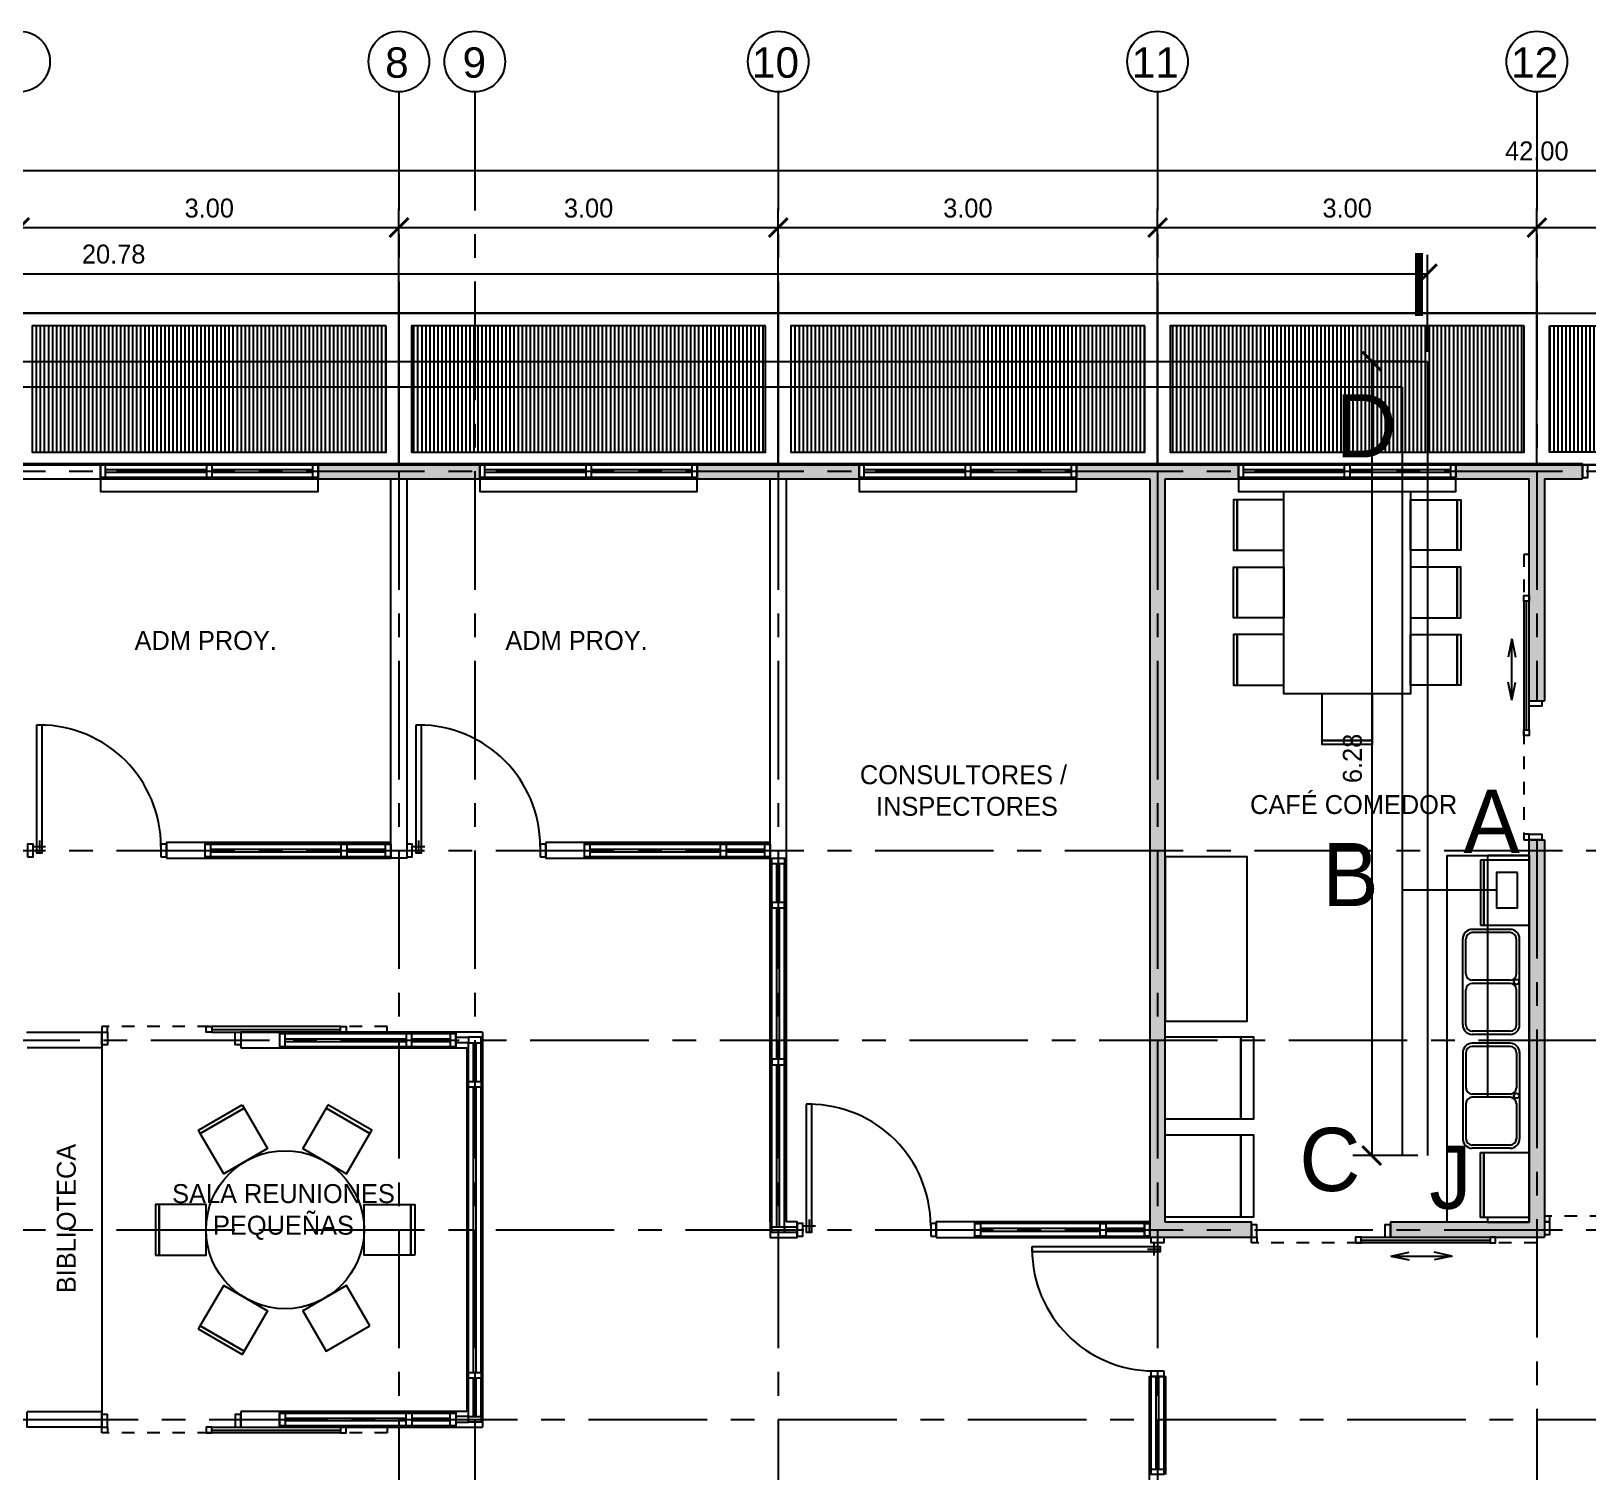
# Model space of a CAD drawing. Header units: millimetres. Extents: x 1.9 to 53.6, y -0.4 to 20.7.
# Drawn here: x 15.24 to 27.55, y 9.29 to 20.69 of the extents above; entities that cross this region are included whole.
import ezdxf

# ---------------------------------------------------------------- set-up
doc = ezdxf.new("R2010")
doc.units = ezdxf.units.MM
doc.header["$MEASUREMENT"] = 0
doc.header["$PDMODE"] = 3
for name, pattern in [('CENTER', [2, 1.25, -0.25, 0.25, -0.25]), ('DASHED2', [0.375, 0.25, -0.125]), ('HIDDEN', [9.525, 6.35, -3.175])]:
    doc.linetypes.add(name, pattern=pattern)
for name, color, linetype in [('A-COTAS', 252, 'Continuous'), ('A-EJES', 252, 'CENTER'), ('A-PLANTAS', 252, 'Continuous'), ('A-TEXTO', 252, 'Continuous')]:
    doc.layers.add(name, color=color, linetype=linetype)
doc.styles.add('EJES-ARQ$0$PL-EJES$0$R2', font='arial.ttf', dxfattribs={"height": 0.3})
doc.styles.add('T2-E75', font='GOTHIC.TTF', dxfattribs={"height": 0.15})
doc.styles.add('T8-E500', font='GOTHIC.TTF', dxfattribs={"height": 4})
doc.dimstyles.new('E75', dxfattribs={"dimtxt": 0.15, "dimasz": 0.15, "dimexe": 0.15, "dimexo": 0.075, "dimgap": 0.075, "dimtad": 1, "dimzin": 0, "dimdsep": 46, "dimtxsty": 'T2-E75', "dimblk": 'ARCHTICK', "dimcen": 0.15, "dimclrd": 252, "dimclre": 252, "dimclrt": 252, "dimadec": 0, "dimazin": 0, "dimtfac": 1, "dimtofl": 0, "dimtmove": 1, "dimatfit": 3, "dimfxl": 1, "dimtolj": 1, "dimtzin": 0, "dimarcsym": 0})
pattern_1 = [(90, (-3979.054977, -1923.915953), (-0.03175, 0), [])]

# ---------------------------------------------------------------- blocks, each defined once
blk = doc.blocks.new('_ArchTick')
at = {"color": 0, "linetype": 'ByBlock', "const_width": 0.15}
blk.add_lwpolyline([(-0.5, -0.5), (0.5, 0.5)], dxfattribs=at)
blk = doc.blocks.new('*D13')
at = {"layer": 'A-COTAS', "color": 252, "lineweight": -2, "transparency": 16777216}
for p, q in [((15.151, 17.331), (15.151, 19.283)), ((18.151, 17.331), (18.151, 19.283)), ((15.151, 19.133), (18.151, 19.133))]:
    blk.add_line(p, q, dxfattribs=at)
at = {"layer": 'Defpoints', "color": 0, "transparency": 16777216}
for p in [(18.151, 19.133), (15.151, 17.256), (18.151, 17.256)]:
    blk.add_point(p, dxfattribs=at)
at = {"layer": 'A-COTAS', "color": 252, "lineweight": -2, "transparency": 16777216, "xscale": 0.15, "yscale": 0.15, "zscale": 0.15, "rotation": 180}
blk.add_blockref('_ArchTick', (15.151, 19.133), dxfattribs=at)
at = {"layer": 'A-COTAS', "color": 252, "lineweight": -2, "transparency": 16777216, "xscale": 0.15, "yscale": 0.15, "zscale": 0.15}
blk.add_blockref('_ArchTick', (18.151, 19.133), dxfattribs=at)
at = {"layer": 'A-COTAS', "color": 252, "transparency": 16777216, "insert": (16.651, 19.286), "char_height": 0.15, "attachment_point": 5, "style": 'T2-E75'}
blk.add_mtext('\\A1;3.00', dxfattribs=at)
blk = doc.blocks.new('*D16')
at = {"layer": 'A-COTAS', "color": 252, "lineweight": -2, "transparency": 16777216}
for p, q in [((18.151, 17.331), (18.151, 19.283)), ((21.151, 17.331), (21.151, 19.283)), ((18.151, 19.133), (21.151, 19.133))]:
    blk.add_line(p, q, dxfattribs=at)
at = {"layer": 'Defpoints', "color": 0, "transparency": 16777216}
for p in [(21.151, 19.133), (18.151, 17.256), (21.151, 17.256)]:
    blk.add_point(p, dxfattribs=at)
at = {"layer": 'A-COTAS', "color": 252, "lineweight": -2, "transparency": 16777216, "xscale": 0.15, "yscale": 0.15, "zscale": 0.15, "rotation": 180}
blk.add_blockref('_ArchTick', (18.151, 19.133), dxfattribs=at)
at = {"layer": 'A-COTAS', "color": 252, "lineweight": -2, "transparency": 16777216, "xscale": 0.15, "yscale": 0.15, "zscale": 0.15}
blk.add_blockref('_ArchTick', (21.151, 19.133), dxfattribs=at)
at = {"layer": 'A-COTAS', "color": 252, "transparency": 16777216, "insert": (19.651, 19.286), "char_height": 0.15, "attachment_point": 5, "style": 'T2-E75'}
blk.add_mtext('\\A1;3.00', dxfattribs=at)
blk = doc.blocks.new('*D18')
at = {"layer": 'A-COTAS', "color": 252, "lineweight": -2, "transparency": 16777216}
for p, q in [((27.151, 17.331), (27.151, 19.283)), ((30.151, 17.331), (30.151, 19.283)), ((27.151, 19.133), (30.151, 19.133))]:
    blk.add_line(p, q, dxfattribs=at)
at = {"layer": 'Defpoints', "color": 0, "transparency": 16777216}
for p in [(30.151, 19.133), (27.151, 17.256), (30.151, 17.256)]:
    blk.add_point(p, dxfattribs=at)
at = {"layer": 'A-COTAS', "color": 252, "lineweight": -2, "transparency": 16777216, "xscale": 0.15, "yscale": 0.15, "zscale": 0.15, "rotation": 180}
blk.add_blockref('_ArchTick', (27.151, 19.133), dxfattribs=at)
at = {"layer": 'A-COTAS', "color": 252, "lineweight": -2, "transparency": 16777216, "xscale": 0.15, "yscale": 0.15, "zscale": 0.15}
blk.add_blockref('_ArchTick', (30.151, 19.133), dxfattribs=at)
at = {"layer": 'A-COTAS', "color": 252, "transparency": 16777216, "insert": (28.651, 19.286), "char_height": 0.15, "attachment_point": 5, "style": 'T2-E75'}
blk.add_mtext('\\A1;3.00', dxfattribs=at)
blk = doc.blocks.new('*D20')
at = {"layer": 'A-COTAS', "color": 252, "lineweight": -2, "transparency": 16777216}
for p, q in [((21.151, 17.331), (21.151, 19.283)), ((24.151, 17.331), (24.151, 19.283)), ((21.151, 19.133), (24.151, 19.133))]:
    blk.add_line(p, q, dxfattribs=at)
at = {"layer": 'Defpoints', "color": 0, "transparency": 16777216}
for p in [(24.151, 19.133), (21.151, 17.256), (24.151, 17.256)]:
    blk.add_point(p, dxfattribs=at)
at = {"layer": 'A-COTAS', "color": 252, "lineweight": -2, "transparency": 16777216, "xscale": 0.15, "yscale": 0.15, "zscale": 0.15, "rotation": 180}
blk.add_blockref('_ArchTick', (21.151, 19.133), dxfattribs=at)
at = {"layer": 'A-COTAS', "color": 252, "lineweight": -2, "transparency": 16777216, "xscale": 0.15, "yscale": 0.15, "zscale": 0.15}
blk.add_blockref('_ArchTick', (24.151, 19.133), dxfattribs=at)
at = {"layer": 'A-COTAS', "color": 252, "transparency": 16777216, "insert": (22.651, 19.286), "char_height": 0.15, "attachment_point": 5, "style": 'T2-E75'}
blk.add_mtext('\\A1;3.00', dxfattribs=at)
blk = doc.blocks.new('*D33')
at = {"layer": 'A-COTAS', "color": 252, "lineweight": -2, "transparency": 16777216}
for p, q in [((24.151, 17.331), (24.151, 19.283)), ((27.151, 17.331), (27.151, 19.283)), ((24.151, 19.133), (27.151, 19.133))]:
    blk.add_line(p, q, dxfattribs=at)
at = {"layer": 'Defpoints', "color": 0, "transparency": 16777216}
for p in [(27.151, 19.133), (24.151, 17.256), (27.151, 17.256)]:
    blk.add_point(p, dxfattribs=at)
at = {"layer": 'A-COTAS', "color": 252, "lineweight": -2, "transparency": 16777216, "xscale": 0.15, "yscale": 0.15, "zscale": 0.15, "rotation": 180}
blk.add_blockref('_ArchTick', (24.151, 19.133), dxfattribs=at)
at = {"layer": 'A-COTAS', "color": 252, "lineweight": -2, "transparency": 16777216, "xscale": 0.15, "yscale": 0.15, "zscale": 0.15}
blk.add_blockref('_ArchTick', (27.151, 19.133), dxfattribs=at)
at = {"layer": 'A-COTAS', "color": 252, "transparency": 16777216, "insert": (25.651, 19.286), "char_height": 0.15, "attachment_point": 5, "style": 'T2-E75'}
blk.add_mtext('\\A1;3.00', dxfattribs=at)
blk = doc.blocks.new('*D36')
at = {"layer": 'A-COTAS', "color": 252, "lineweight": -2, "transparency": 16777216}
for p, q in [((6.151, 19.358), (6.151, 19.734)), ((48.151, 19.358), (48.151, 19.734)), ((6.151, 19.584), (48.151, 19.584))]:
    blk.add_line(p, q, dxfattribs=at)
at = {"layer": 'Defpoints', "color": 0, "transparency": 16777216}
for p in [(48.151, 19.584), (6.151, 19.283), (48.151, 19.283)]:
    blk.add_point(p, dxfattribs=at)
at = {"layer": 'A-COTAS', "color": 252, "lineweight": -2, "transparency": 16777216, "xscale": 0.15, "yscale": 0.15, "zscale": 0.15, "rotation": 180}
blk.add_blockref('_ArchTick', (6.151, 19.584), dxfattribs=at)
at = {"layer": 'A-COTAS', "color": 252, "lineweight": -2, "transparency": 16777216, "xscale": 0.15, "yscale": 0.15, "zscale": 0.15}
blk.add_blockref('_ArchTick', (48.151, 19.584), dxfattribs=at)
at = {"layer": 'A-COTAS', "color": 252, "transparency": 16777216, "insert": (27.151, 19.738), "char_height": 0.15, "attachment_point": 5, "style": 'T2-E75'}
blk.add_mtext('\\A1;42.00', dxfattribs=at)
blk = doc.blocks.new('A$C12CA0C20')
at = {"layer": 'A-PLANTAS'}
h = blk.add_hatch(dxfattribs=at)
h.set_pattern_fill('ANSI31', color=256, scale=0.01, angle=45)
h.set_pattern_definition(pattern_1)
h.paths.add_polyline_path([(22.15, 14.4), (22.15, 13.4), (19.35, 13.4), (19.35, 14.4)])
h.paths.add_polyline_path([(19.15, 14.4), (19.15, 13.4), (16.35, 13.4), (16.35, 14.4)])
h.paths.add_polyline_path([(16.15, 14.4), (16.15, 13.4), (13.35, 13.4), (13.35, 14.4)])
h.paths.add_polyline_path([(10.35, 13.4), (10.35, 14.4), (13.15, 14.4), (13.15, 13.4)])
h.paths.add_polyline_path([(7.35, 13.4), (7.35, 14.4), (10.15, 14.4), (10.15, 13.4)])
h.paths.add_polyline_path([(4.35, 13.4), (4.35, 14.4), (7.15, 14.4), (7.15, 13.4)])
h.paths.add_polyline_path([(1.3, 13.4), (1.3, 14.4), (4.15, 14.4), (4.15, 13.4)])
h.paths.add_polyline_path([(0.1, 14.4), (1.1, 14.4), (1.1, 13.4)])
h = blk.add_hatch(dxfattribs=at)
h.set_pattern_fill('ANSI31', color=256, scale=0.01, angle=45)
h.set_pattern_definition(pattern_1)
h.paths.add_polyline_path([(22.35, 14.4), (22.35, 13.4), (25.15, 13.4), (25.15, 14.4)])
h.paths.add_polyline_path([(25.35, 14.4), (25.35, 13.4), (28.15, 13.4), (28.15, 14.4)])
h.paths.add_polyline_path([(28.35, 14.4), (28.35, 13.4), (31.15, 13.4), (31.15, 14.4)])
h.paths.add_polyline_path([(34.15, 13.4), (34.15, 14.4), (31.35, 14.4), (31.35, 13.4)])
h.paths.add_polyline_path([(37.15, 13.4), (37.15, 14.4), (34.35, 14.4), (34.35, 13.4)])
h.paths.add_polyline_path([(40.15, 13.4), (40.15, 14.4), (37.35, 14.4), (37.35, 13.4)])
h.paths.add_polyline_path([(43.2, 13.4), (43.2, 14.4), (40.35, 14.4), (40.35, 13.4)])
h.paths.add_polyline_path([(44.4, 14.4), (43.4, 14.4), (43.4, 13.4)])
blk.add_lwpolyline([(0, 0), (0, 14.5), (44.5, 14.5), (44.5, 0), (0, 0)], dxfattribs=at)
for points in [[(13.25, 14.5), (10.25, 14.5), (10.25, 13.3), (13.25, 13.3)], [(16.25, 14.5), (13.25, 14.5), (13.25, 13.3), (16.25, 13.3)], [(19.25, 14.5), (16.25, 14.5), (16.25, 13.3), (19.25, 13.3)], [(22.25, 14.5), (19.25, 14.5), (19.25, 13.3), (22.25, 13.3)], [(22.25, 14.5), (25.25, 14.5), (25.25, 13.3), (22.25, 13.3)], [(13.15, 14.4), (10.35, 14.4), (10.35, 13.4), (13.15, 13.4)], [(16.15, 14.4), (13.35, 14.4), (13.35, 13.4), (16.15, 13.4)], [(19.15, 14.4), (16.35, 14.4), (16.35, 13.4), (19.15, 13.4)], [(22.15, 14.4), (19.35, 14.4), (19.35, 13.4), (22.15, 13.4)], [(22.35, 14.4), (25.15, 14.4), (25.15, 13.4), (22.35, 13.4)], [(1.2, 1.2), (1.2, 13.3), (43.3, 13.3), (43.3, 1.2)]]:
    blk.add_lwpolyline(points, close=True, dxfattribs=at)
blk = doc.blocks.new('A$C25FA49E9')
at = {"layer": 'A-PLANTAS'}
for p, q in [((2.27, 0), (0.59, 0)), ((2.27, 0.1), (0.63, 0.1))]:
    blk.add_line(p, q, dxfattribs=at)
for points in [[(0.63, 0.1), (0.59, 0.1), (0.59, 0), (0.63, 0), (0.63, 0.1)], [(1.425, 0.06), (0.63, 0.06)], [(1.425, 0.04), (0.63, 0.04)], [(1.43, 0.1), (1.47, 0.1), (1.47, 0), (1.43, 0), (1.43, 0.1)], [(2.27, 0.06), (1.475, 0.06)], [(2.27, 0.04), (1.475, 0.04)], [(2.27, 0.1), (2.31, 0.1), (2.31, 0), (2.27, 0), (2.27, 0.1)]]:
    blk.add_lwpolyline(points, dxfattribs=at)
blk = doc.blocks.new('A$C684121B6')
at = {"layer": 'A-PLANTAS'}
for points in [[(0.013, 0), (0.057, 0), (0.057, 0.1), (0.013, 0.1)], [(0.362, 0), (0.406, 0), (0.406, 0.1), (0.362, 0.1)], [(1.439, 0), (1.483, 0), (1.483, 0.1), (1.439, 0.1)]]:
    blk.add_lwpolyline(points, close=True, dxfattribs=at)
for points in [[(0.362, 0.1), (0.057, 0.1)], [(0.362, 0.06), (0.057, 0.06)], [(0.362, 0.04), (0.057, 0.04)], [(1.439, 0.1), (0.406, 0.1)], [(1.439, 0.06), (0.406, 0.06)], [(1.439, 0.04), (0.406, 0.04)], [(0.057, 0), (0.362, 0)], [(0.406, 0), (1.439, 0)]]:
    blk.add_lwpolyline(points, dxfattribs=at)
blk = doc.blocks.new('*D58')
at = {"layer": 'A-COTAS', "color": 252, "lineweight": -2, "transparency": 16777216}
for p, q in [((5.505, 18.149), (5.505, 18.918)), ((26.285, 18.149), (26.285, 18.918)), ((5.505, 18.768), (26.285, 18.768))]:
    blk.add_line(p, q, dxfattribs=at)
at = {"layer": 'Defpoints', "color": 0, "transparency": 16777216}
for p in [(26.285, 18.768), (5.505, 18.074), (26.285, 18.074)]:
    blk.add_point(p, dxfattribs=at)
at = {"layer": 'A-COTAS', "color": 252, "lineweight": -2, "transparency": 16777216, "xscale": 0.15, "yscale": 0.15, "zscale": 0.15, "rotation": 180}
blk.add_blockref('_ArchTick', (5.505, 18.768), dxfattribs=at)
at = {"layer": 'A-COTAS', "color": 252, "lineweight": -2, "transparency": 16777216, "xscale": 0.15, "yscale": 0.15, "zscale": 0.15}
blk.add_blockref('_ArchTick', (26.285, 18.768), dxfattribs=at)
at = {"layer": 'A-COTAS', "color": 252, "transparency": 16777216, "insert": (15.895, 18.922), "char_height": 0.15, "attachment_point": 5, "style": 'T2-E75'}
blk.add_mtext('\\A1;20.78', dxfattribs=at)
blk = doc.blocks.new('*D59')
at = {"layer": 'A-COTAS', "color": 252, "lineweight": -2, "transparency": 16777216}
for p, q in [((26.21, 18.074), (25.696, 18.074)), ((25.846, 18.074), (25.846, 11.793)), ((26.21, 11.793), (25.696, 11.793))]:
    blk.add_line(p, q, dxfattribs=at)
at = {"layer": 'Defpoints', "color": 0, "transparency": 16777216}
for p in [(26.285, 18.074), (25.846, 11.793), (26.285, 11.793)]:
    blk.add_point(p, dxfattribs=at)
at = {"layer": 'A-COTAS', "color": 252, "lineweight": -2, "transparency": 16777216, "xscale": 0.15, "yscale": 0.15, "zscale": 0.15}
for p, rotation in [((25.846, 18.074), 90), ((25.846, 11.793), 270)]:
    blk.add_blockref('_ArchTick', p, dxfattribs=dict(at, rotation=rotation))
at = {"layer": 'A-COTAS', "color": 252, "transparency": 16777216, "insert": (25.693, 14.934), "char_height": 0.15, "attachment_point": 5, "rotation": 90, "style": 'T2-E75'}
blk.add_mtext('\\A1;6.28', dxfattribs=at)

msp = doc.modelspace()

# ---------------------------------------------------------------- hatches: boundary and pattern name
at = {"layer": 'A-PLANTAS'}
h = msp.add_hatch(dxfattribs=at)
h.set_pattern_fill('ANGLE', color=256)
h.set_pattern_definition([(0, (-3855.283, -1919.9595), (0, 6.985), [5.08, -1.905]), (90, (-3855.283, -1919.9595), (-6.985, 4e-16), [5.08, -1.905])])
h.paths.add_polyline_path([(15.791, 17.266), (14.511, 17.266), (14.511, 17.146), (15.791, 17.146)])
h.paths.add_polyline_path([(12.791, 17.266), (11.511, 17.266), (11.511, 17.146), (12.791, 17.146)])
h.paths.add_polyline_path([(9.791, 17.266), (8.511, 17.266), (8.511, 17.146), (9.791, 17.146)])
h.paths.add_polyline_path([(6.791, 17.266), (6.091, 17.266), (6.091, 14.144), (6.211, 14.144), (6.211, 17.146), (6.791, 17.146)])
h.paths.add_polyline_path([(6.211, 12.646), (7.153, 12.646), (7.153, 12.766), (6.091, 12.766), (6.091, 11.781), (6.211, 11.781)])
h = msp.add_hatch(color=256, dxfattribs=at)
h.dxf.hatch_style = 1
h.paths.add_polyline_path([(33.785, 17.266), (32.788, 17.266), (32.788, 17.146), (33.785, 17.146)])
h.paths.add_polyline_path([(24.211, 17.146), (24.791, 17.146), (24.791, 17.266), (23.511, 17.266), (23.511, 17.146), (24.091, 17.146), (24.091, 11.146), (24.211, 11.146), (24.893, 11.146), (24.893, 11.266), (24.211, 11.266)])
h.paths.add_polyline_path([(21.791, 17.266), (20.511, 17.266), (20.511, 17.146), (21.791, 17.146)])
h.paths.add_polyline_path([(18.791, 17.266), (17.511, 17.266), (17.511, 17.146), (18.791, 17.146)])
h.paths.add_polyline_path([(27.211, 14.29), (27.091, 14.29), (27.091, 11.266), (25.993, 11.266), (25.993, 11.146), (27.211, 11.146)])
h.paths.add_polyline_path([(27.091, 15.39), (27.211, 15.39), (27.211, 17.146), (27.511, 17.146), (27.511, 17.266), (26.511, 17.266), (26.511, 17.146), (27.091, 17.146)])

# ---------------------------------------------------------------- linework, layer by layer
at = {"layer": 'A-COTAS', "color": 5}
for p, q in [((5.505, 18.074), (26.285, 18.074)), ((26.285, 18.074), (26.285, 11.793))]:
    msp.add_line(p, q, dxfattribs=at)
at = {"layer": 'A-COTAS', "color": 1}
for p, q in [((5.705, 17.874), (26.085, 17.874)), ((26.085, 17.874), (26.085, 11.793)), ((26.831, 13.892), (26.085, 13.892))]:
    msp.add_line(p, q, dxfattribs=at)
msp.add_lwpolyline([(26.998, 14.032), (26.831, 14.032), (26.831, 13.752), (26.998, 13.752)], close=True, dxfattribs=at)
at = {"layer": 'A-EJES', "ltscale": 0.75}
for p, q in [((18.151, 20.206), (18.151, 2.206)), ((18.751, 20.206), (18.751, 2.206)), ((21.151, 20.206), (21.151, 2.206)), ((24.151, 20.206), (24.151, 2.206)), ((27.151, 20.206), (27.151, 15.39)), ((2.417, 17.206), (53.133, 17.206)), ((27.151, 14.29), (27.151, 2.206)), ((2.417, 14.206), (53.133, 14.206)), ((10.189, 12.706), (53.133, 12.706)), ((2.417, 11.206), (53.133, 11.206)), ((3.151, 9.706), (53.133, 9.706))]:
    msp.add_line(p, q, dxfattribs=at)
at = {"layer": 'A-EJES', "linetype": 'Continuous', "ltscale": 0.75}
for centre in [(15.151, 20.446), (18.151, 20.446), (18.751, 20.446), (21.151, 20.446), (24.151, 20.446), (27.151, 20.446)]:
    msp.add_circle(centre, 0.24, dxfattribs=at)
at = {"layer": 'A-PLANTAS'}
for p, q in [((27.069, 15.159), (27.069, 16.178)), ((26.94, 13.581), (26.64, 13.581)), ((26.94, 13.556), (26.64, 13.556)), ((26.565, 12.826), (26.565, 13.506)), ((26.59, 13.229), (26.59, 13.506)), ((26.99, 13.229), (26.99, 13.506)), ((27.015, 12.822), (27.015, 13.506)), ((26.94, 13.179), (26.64, 13.179)), ((26.59, 12.826), (26.59, 13.104)), ((26.94, 13.154), (26.64, 13.154)), ((26.99, 12.826), (26.99, 13.104)), ((16.67, 12.791), (17.689, 12.791)), ((18.701, 12.379), (18.701, 12.684)), ((18.741, 12.379), (18.741, 12.684)), ((18.761, 12.379), (18.761, 12.684)), ((18.801, 12.379), (18.801, 12.684)), ((26.94, 12.776), (26.64, 12.776)), ((26.94, 12.751), (26.64, 12.751)), ((26.565, 12.606), (26.565, 11.926)), ((26.59, 12.606), (26.59, 12.329)), ((26.94, 12.681), (26.64, 12.681)), ((26.94, 12.656), (26.64, 12.656)), ((26.99, 12.606), (26.99, 12.329)), ((27.015, 12.611), (27.015, 11.926)), ((18.701, 10.077), (18.701, 12.335)), ((18.741, 10.077), (18.741, 12.335)), ((18.761, 10.077), (18.761, 12.335)), ((18.801, 10.077), (18.801, 12.335)), ((26.59, 12.204), (26.59, 11.926)), ((26.94, 12.279), (26.64, 12.279)), ((26.94, 12.254), (26.64, 12.254)), ((26.99, 12.204), (26.99, 11.926)), ((26.94, 11.876), (26.64, 11.876)), ((26.94, 11.851), (26.64, 11.851)), ((25.762, 11.124), (26.781, 11.124)), ((18.701, 9.728), (18.701, 10.033)), ((18.741, 9.728), (18.741, 10.033)), ((18.751, 9.728), (18.751, 10.033)), ((18.761, 9.728), (18.761, 10.033)), ((18.801, 9.728), (18.801, 10.033)), ((15.801, 9.656), (15.801, 9.756)), ((16.67, 9.622), (17.689, 9.622))]:
    msp.add_line(p, q, dxfattribs=at)
at = {"layer": 'A-PLANTAS', "linetype": 'Continuous'}
for p, q in [((26.953, 15.88), (26.923, 15.736)), ((26.953, 15.395), (26.953, 15.88)), ((26.953, 15.88), (26.982, 15.736)), ((26.953, 15.395), (26.923, 15.538)), ((26.953, 15.395), (26.982, 15.538)), ((15.307, 14.286), (15.307, 14.186)), ((18.307, 14.286), (18.307, 14.186)), ((15.257, 14.236), (15.357, 14.236)), ((18.257, 14.236), (18.357, 14.236)), ((21.345, 11.236), (21.445, 11.236)), ((21.395, 11.286), (21.395, 11.186)), ((24.121, 11.102), (24.121, 11.002)), ((24.071, 11.052), (24.171, 11.052)), ((25.997, 10.998), (26.14, 11.028)), ((25.997, 10.998), (26.14, 10.969)), ((25.997, 10.998), (26.482, 10.998)), ((26.482, 10.998), (26.339, 11.028)), ((26.482, 10.998), (26.339, 10.969))]:
    msp.add_line(p, q, dxfattribs=at)
at = {"layer": 'A-PLANTAS'}
for points in [[(6.091, 14.144), (6.091, 17.266), (27.511, 17.266)], [(15.791, 17.146), (15.791, 17.266)], [(17.511, 17.146), (17.511, 17.266)], [(18.791, 17.146), (18.791, 17.266)], [(20.511, 17.146), (20.511, 17.266)], [(21.791, 17.146), (21.791, 17.266)], [(23.511, 17.146), (23.511, 17.266)], [(24.791, 17.146), (24.791, 17.266)], [(26.511, 17.146), (26.511, 17.266)], [(27.511, 17.146), (27.511, 17.266)], [(6.211, 14.144), (6.211, 17.146), (24.091, 17.146)], [(15.791, 17.146), (15.791, 17.046), (17.511, 17.046), (17.511, 17.146)], [(18.213, 17.146), (18.213, 14.144), (18.088, 14.144), (18.088, 17.146)], [(18.791, 17.146), (18.791, 17.046), (20.511, 17.046), (20.511, 17.146)], [(21.088, 11.269), (21.088, 17.146)], [(21.213, 17.146), (21.213, 11.269)], [(21.791, 17.146), (21.791, 17.046), (23.511, 17.046), (23.511, 17.146)], [(24.091, 17.146), (24.091, 11.146), (24.211, 11.146)], [(24.211, 17.146), (27.091, 17.146)], [(24.211, 11.266), (24.211, 17.146)], [(24.791, 17.146), (24.791, 17.046), (26.511, 17.046), (26.511, 17.146)], [(27.091, 15.39), (27.091, 17.146)], [(27.211, 17.146), (27.511, 17.146)], [(27.211, 17.146), (27.211, 15.39)], [(27.091, 15.39), (27.211, 15.39)], [(27.091, 11.266), (27.091, 14.29)], [(27.091, 14.29), (27.211, 14.29)], [(27.211, 14.29), (27.211, 11.146)], [(16.618, 14.144), (16.618, 14.269)], [(21.088, 14.269), (19.313, 14.269), (19.313, 14.144), (21.213, 14.144), (21.213, 14.144)], [(19.618, 14.144), (19.618, 14.269)], [(21.101, 13.795), (21.101, 14.1)], [(21.141, 13.795), (21.141, 14.1)], [(21.161, 13.795), (21.161, 14.1)], [(21.201, 13.795), (21.201, 14.1)], [(21.101, 12.554), (21.101, 13.751)], [(21.141, 12.554), (21.141, 13.751)], [(21.161, 12.554), (21.161, 13.751)], [(21.201, 12.554), (21.201, 13.751)], [(15.211, 12.766), (15.211, 12.769), (15.801, 12.769), (15.801, 12.644), (15.211, 12.644)], [(18.813, 12.769), (16.901, 12.769)], [(16.901, 12.769), (16.901, 12.644)], [(17.206, 12.769), (17.206, 12.644)], [(18.308, 12.756), (17.25, 12.756)], [(17.25, 12.716), (18.208, 12.716)], [(17.25, 12.696), (18.208, 12.696)], [(18.557, 12.756), (18.252, 12.756)], [(18.252, 12.716), (18.308, 12.716)], [(18.252, 12.716), (18.557, 12.716)], [(18.252, 12.696), (18.308, 12.696)], [(18.252, 12.696), (18.557, 12.696)], [(18.601, 12.769), (18.601, 12.644)], [(18.813, 12.769), (18.813, 9.644)], [(15.801, 12.656), (15.801, 9.756)], [(16.901, 12.644), (18.688, 12.644)], [(17.25, 12.656), (18.308, 12.656)], [(18.252, 12.656), (18.557, 12.656)], [(18.688, 12.644), (18.688, 9.769)], [(21.101, 11.228), (21.101, 12.51)], [(21.141, 11.228), (21.141, 12.51)], [(21.161, 11.228), (21.161, 12.51)], [(21.201, 11.228), (21.201, 12.51)], [(21.088, 11.269), (21.088, 11.269), (21.088, 11.144), (21.301, 11.144), (21.301, 11.269), (21.213, 11.269)], [(22.706, 11.144), (22.706, 11.269)], [(23.698, 11.256), (22.752, 11.256)], [(23.698, 11.216), (22.752, 11.216)], [(24.047, 11.256), (23.742, 11.256)], [(24.047, 11.216), (23.742, 11.216)], [(24.047, 11.256), (24.047, 11.156)], [(24.211, 11.146), (24.893, 11.146), (24.893, 11.266), (24.211, 11.266)], [(27.091, 11.266), (25.993, 11.266), (25.993, 11.146), (27.211, 11.146)], [(22.752, 11.196), (23.698, 11.196)], [(22.752, 11.156), (23.698, 11.156)], [(23.742, 11.196), (24.047, 11.196)], [(23.742, 11.156), (24.047, 11.156)], [(24.088, 5.266), (24.088, 10.046), (24.213, 10.046), (24.213, 9.269)], [(24.101, 9.313), (24.101, 10.046)], [(24.141, 9.313), (24.141, 10.046)], [(24.161, 9.313), (24.161, 10.046)], [(24.201, 10.046), (24.201, 9.313)], [(15.211, 9.769), (15.801, 9.769), (15.801, 9.644), (15.211, 9.644), (15.211, 9.766)], [(18.688, 9.769), (16.901, 9.769)], [(16.901, 9.769), (16.901, 9.644)], [(17.206, 9.769), (17.206, 9.644)], [(17.25, 9.756), (18.308, 9.756)], [(18.252, 9.756), (18.557, 9.756)], [(18.601, 9.769), (18.601, 9.644)], [(16.901, 9.644), (18.813, 9.644)], [(17.25, 9.716), (18.208, 9.716)], [(17.25, 9.696), (18.208, 9.696)], [(18.308, 9.656), (17.25, 9.656)], [(18.252, 9.716), (18.308, 9.716)], [(18.252, 9.716), (18.557, 9.716)], [(18.252, 9.696), (18.308, 9.696)], [(18.252, 9.696), (18.557, 9.696)], [(18.557, 9.656), (18.252, 9.656)]]:
    msp.add_lwpolyline(points, dxfattribs=at)
for points in [[(27.511, 17.156), (27.555, 17.156), (27.555, 17.256), (27.511, 17.256)], [(26.151, 17.046), (26.151, 15.446), (25.151, 15.446), (25.151, 17.046)], [(24.781, 16.58), (24.781, 16.98), (24.751, 16.98), (24.751, 16.58)], [(25.151, 16.58), (25.151, 16.98), (24.781, 16.98), (24.781, 16.58)], [(26.151, 16.58), (26.151, 16.98), (26.521, 16.98), (26.521, 16.58)], [(26.521, 16.58), (26.521, 16.98), (26.551, 16.98), (26.551, 16.58)], [(24.781, 16.446), (24.781, 16.046), (24.751, 16.046), (24.751, 16.446)], [(25.151, 16.446), (25.151, 16.046), (24.781, 16.046), (24.781, 16.446)], [(26.151, 16.446), (26.151, 16.046), (26.521, 16.046), (26.521, 16.446)], [(26.521, 16.446), (26.521, 16.046), (26.551, 16.046), (26.551, 16.446)], [(27.091, 15.159), (27.091, 16.178), (27.047, 16.178), (27.047, 15.159)], [(24.781, 15.513), (24.781, 15.913), (24.751, 15.913), (24.751, 15.513)], [(25.151, 15.513), (25.151, 15.913), (24.781, 15.913), (24.781, 15.513)], [(26.151, 15.513), (26.151, 15.913), (26.521, 15.913), (26.521, 15.513)], [(26.521, 15.513), (26.521, 15.913), (26.551, 15.913), (26.551, 15.513)], [(25.851, 15.446), (25.451, 15.446), (25.451, 15.077), (25.851, 15.077)], [(27.091, 15.346), (27.091, 15.39), (27.191, 15.39), (27.191, 15.346)], [(25.851, 15.077), (25.451, 15.077), (25.451, 15.046), (25.851, 15.046)], [(27.047, 14.29), (27.091, 14.29), (27.091, 14.334), (27.047, 14.334)], [(27.091, 14.29), (27.091, 14.334), (27.191, 14.334), (27.191, 14.29)], [(16.313, 14.144), (18.088, 14.144), (18.088, 14.269), (16.313, 14.269)], [(27.091, 14.166), (27.091, 11.266), (26.441, 11.266), (26.441, 14.166)], [(21.201, 14.144), (21.201, 14.1), (21.101, 14.1), (21.101, 14.144)], [(24.211, 14.156), (24.211, 12.856), (24.861, 12.856), (24.861, 14.156)], [(21.201, 13.751), (21.201, 13.795), (21.101, 13.795), (21.101, 13.751)], [(15.801, 12.813), (15.801, 12.769), (15.845, 12.769), (15.845, 12.813)], [(16.67, 12.769), (17.689, 12.769), (17.689, 12.813), (16.67, 12.813)], [(15.801, 12.769), (15.845, 12.769), (15.845, 12.669), (15.801, 12.669)], [(16.857, 12.769), (16.901, 12.769), (16.901, 12.669), (16.857, 12.669)], [(17.25, 12.756), (17.206, 12.756), (17.206, 12.656), (17.25, 12.656)], [(18.252, 12.756), (18.208, 12.756), (18.208, 12.656), (18.252, 12.656)], [(18.601, 12.756), (18.557, 12.756), (18.557, 12.656), (18.601, 12.656)], [(18.601, 12.684), (18.601, 12.728), (18.701, 12.728), (18.701, 12.684)], [(18.801, 12.684), (18.801, 12.728), (18.701, 12.728), (18.701, 12.684)], [(24.211, 12.081), (24.211, 12.731), (24.811, 12.731), (24.811, 12.081)], [(24.811, 12.081), (24.811, 12.731), (24.911, 12.731), (24.911, 12.081)], [(21.201, 12.51), (21.201, 12.554), (21.101, 12.554), (21.101, 12.51)], [(18.801, 12.379), (18.801, 12.335), (18.701, 12.335), (18.701, 12.379)], [(16.911, 12.194), (16.926, 12.168), (16.58, 11.968), (16.565, 11.994)], [(17.59, 12.194), (17.575, 12.168), (17.921, 11.968), (17.936, 11.994)], [(16.926, 12.168), (17.111, 11.848), (16.765, 11.648), (16.58, 11.968)], [(17.575, 12.168), (17.39, 11.848), (17.736, 11.648), (17.921, 11.968)], [(24.211, 11.306), (24.211, 11.956), (24.811, 11.956), (24.811, 11.306)], [(24.811, 11.306), (24.811, 11.956), (24.911, 11.956), (24.911, 11.306)], [(16.226, 11.006), (16.256, 11.006), (16.256, 11.406), (16.226, 11.406)], [(16.256, 11.006), (16.626, 11.006), (16.626, 11.406), (16.256, 11.406)], [(18.246, 11.006), (17.876, 11.006), (17.876, 11.406), (18.246, 11.406)], [(18.276, 11.006), (18.246, 11.006), (18.246, 11.406), (18.276, 11.406)], [(21.201, 11.228), (21.201, 11.184), (21.101, 11.184), (21.101, 11.228)], [(21.301, 11.228), (21.301, 11.184), (21.201, 11.184), (21.201, 11.228)], [(22.401, 11.144), (24.091, 11.144), (24.091, 11.269), (22.401, 11.269)], [(22.75, 11.156), (22.706, 11.156), (22.706, 11.256), (22.75, 11.256)], [(23.742, 11.156), (23.698, 11.156), (23.698, 11.256), (23.742, 11.256)], [(24.091, 11.156), (24.047, 11.156), (24.047, 11.256), (24.091, 11.256)], [(24.893, 11.146), (24.937, 11.146), (24.937, 11.246), (24.893, 11.246)], [(25.949, 11.146), (25.993, 11.146), (25.993, 11.246), (25.949, 11.246)], [(27.211, 11.313), (27.211, 11.269), (27.255, 11.269), (27.255, 11.313)], [(27.211, 11.169), (27.255, 11.169), (27.255, 11.269), (27.211, 11.269)], [(24.201, 11.146), (24.201, 11.102), (24.101, 11.102), (24.101, 11.146)], [(24.893, 11.102), (24.893, 11.146), (24.937, 11.146), (24.937, 11.102)], [(25.762, 11.146), (26.781, 11.146), (26.781, 11.102), (25.762, 11.102)], [(16.58, 10.445), (16.765, 10.765), (17.111, 10.565), (16.926, 10.245)], [(17.921, 10.445), (17.736, 10.765), (17.39, 10.565), (17.575, 10.245)], [(16.565, 10.419), (16.58, 10.445), (16.926, 10.245), (16.911, 10.219)], [(18.801, 10.077), (18.801, 10.033), (18.701, 10.033), (18.701, 10.077)], [(24.201, 10.09), (24.201, 10.046), (24.101, 10.046), (24.101, 10.09)], [(15.801, 9.644), (15.845, 9.644), (15.845, 9.744), (15.801, 9.744)], [(16.857, 9.644), (16.901, 9.644), (16.901, 9.744), (16.857, 9.744)], [(17.25, 9.656), (17.206, 9.656), (17.206, 9.756), (17.25, 9.756)], [(18.252, 9.656), (18.208, 9.656), (18.208, 9.756), (18.252, 9.756)], [(18.601, 9.656), (18.557, 9.656), (18.557, 9.756), (18.601, 9.756)], [(18.601, 9.728), (18.601, 9.684), (18.701, 9.684), (18.701, 9.728)], [(18.801, 9.728), (18.801, 9.684), (18.701, 9.684), (18.701, 9.728)], [(15.801, 9.6), (15.801, 9.644), (15.845, 9.644), (15.845, 9.6)], [(16.67, 9.644), (17.689, 9.644), (17.689, 9.6), (16.67, 9.6)], [(24.201, 9.313), (24.201, 9.269), (24.101, 9.269), (24.101, 9.313)]]:
    msp.add_lwpolyline(points, close=True, dxfattribs=at)
at = {"layer": 'A-PLANTAS', "linetype": 'DASHED2', "ltscale": 0.3}
for points in [[(27.091, 16.548), (27.047, 16.548), (27.047, 14.334)], [(18.059, 12.769), (18.059, 12.813), (15.845, 12.813)], [(29.469, 11.269), (29.469, 11.313), (27.255, 11.313)], [(27.151, 11.146), (27.151, 11.102), (24.937, 11.102)], [(18.059, 9.644), (18.059, 9.6), (15.845, 9.6)]]:
    msp.add_lwpolyline(points, dxfattribs=at)
at = {"layer": 'A-PLANTAS', "linetype": 'Continuous'}
for points in [[(27.091, 16.222), (27.091, 16.178), (27.047, 16.178), (27.047, 16.222)], [(15.285, 15.198), (15.285, 14.186), (15.329, 14.186), (15.329, 15.198)], [(18.285, 15.198), (18.285, 14.186), (18.329, 14.186), (18.329, 15.198)], [(27.091, 15.159), (27.091, 15.115), (27.047, 15.115), (27.047, 15.159)], [(15.213, 14.156), (15.257, 14.156), (15.257, 14.256), (15.213, 14.256)], [(16.269, 14.156), (16.313, 14.156), (16.313, 14.256), (16.269, 14.256)], [(18.213, 14.156), (18.257, 14.156), (18.257, 14.256), (18.213, 14.256)], [(19.269, 14.156), (19.313, 14.156), (19.313, 14.256), (19.269, 14.256)], [(16.67, 12.769), (16.626, 12.769), (16.626, 12.813), (16.67, 12.813)], [(17.733, 12.769), (17.689, 12.769), (17.689, 12.813), (17.733, 12.813)], [(21.373, 12.198), (21.373, 11.186), (21.417, 11.186), (21.417, 12.198)], [(21.301, 11.156), (21.345, 11.156), (21.345, 11.256), (21.301, 11.256)], [(22.357, 11.156), (22.401, 11.156), (22.401, 11.256), (22.357, 11.256)], [(25.762, 11.146), (25.718, 11.146), (25.718, 11.102), (25.762, 11.102)], [(26.825, 11.146), (26.781, 11.146), (26.781, 11.102), (26.825, 11.102)], [(23.159, 11.074), (24.171, 11.074), (24.171, 11.03), (23.159, 11.03)], [(16.67, 9.644), (16.626, 9.644), (16.626, 9.6), (16.67, 9.6)], [(17.733, 9.644), (17.689, 9.644), (17.689, 9.6), (17.733, 9.6)]]:
    msp.add_lwpolyline(points, close=True, dxfattribs=at)
at = {"layer": 'A-PLANTAS', "linetype": 'HIDDEN', "ltscale": 0.3}
for points in [[(26.761, 14.166), (26.761, 11.266), (27.091, 11.266), (27.091, 14.166)], [(26.731, 13.614), (26.731, 14.129), (26.706, 14.129), (26.706, 13.614)], [(27.091, 13.614), (27.091, 14.129), (26.731, 14.129), (26.731, 13.614)], [(26.731, 11.818), (26.731, 11.303), (26.706, 11.303), (26.706, 11.818)], [(27.091, 11.818), (27.091, 11.303), (26.731, 11.303), (26.731, 11.818)]]:
    msp.add_lwpolyline(points, close=True, dxfattribs=at)
at = {"layer": 'A-PLANTAS'}
for centre, radius in [((26.99, 13.166), 0.02), ((26.99, 12.266), 0.02), ((17.251, 11.206), 0.625)]:
    msp.add_circle(centre, radius, dxfattribs=at)
at = {"layer": 'A-PLANTAS', "linetype": 'Continuous'}
for centre, start, end in [((15.307, 14.236), 0, 90), ((18.307, 14.236), 0, 90), ((21.395, 11.236), 0, 90), ((24.121, 11.052), 180, 270)]:
    msp.add_arc(centre, 0.962, start, end, dxfattribs=at)
at = {"layer": 'A-PLANTAS'}
for centre, radius, start, end in [((26.64, 13.506), 0.075, 90, 180), ((26.64, 13.506), 0.05, 90, 180), ((26.94, 13.506), 0.075, 0, 90), ((26.94, 13.506), 0.05, 0, 90), ((26.64, 13.229), 0.05, 180, 270), ((26.94, 13.229), 0.05, 270, 0), ((26.64, 13.104), 0.05, 90, 180), ((26.94, 13.104), 0.05, 0, 90), ((26.64, 12.826), 0.075, 180, 270), ((26.64, 12.826), 0.05, 180, 270), ((26.94, 12.826), 0.05, 270, 0), ((26.94, 12.826), 0.075, 270, 0), ((26.64, 12.606), 0.075, 90, 180), ((26.64, 12.606), 0.05, 90, 180), ((26.94, 12.606), 0.075, 0, 90), ((26.94, 12.606), 0.05, 0, 90), ((26.64, 12.329), 0.05, 180, 270), ((26.94, 12.329), 0.05, 270, 0), ((26.64, 12.204), 0.05, 90, 180), ((26.94, 12.204), 0.05, 0, 90), ((26.64, 11.926), 0.075, 180, 270), ((26.64, 11.926), 0.05, 180, 270), ((26.94, 11.926), 0.05, 270, 0), ((26.94, 11.926), 0.075, 270, 0)]:
    msp.add_arc(centre, radius, start, end, dxfattribs=at)

# ---------------------------------------------------------------- block references
for name, p in [('A$C12CA0C20', (4.901, 3.956)), ('A$C25FA49E9', (15.201, 17.156)), ('A$C25FA49E9', (18.201, 17.156)), ('A$C25FA49E9', (21.201, 17.156)), ('A$C25FA49E9', (24.201, 17.156))]:
    msp.add_blockref(name, p, dxfattribs=at)
at = {"layer": 'A-PLANTAS', "linetype": 'Continuous', "xscale": -1}
msp.add_blockref('A$C684121B6', (18.101, 14.156), dxfattribs=at)
at = {"layer": 'A-PLANTAS', "xscale": -1}
msp.add_blockref('A$C684121B6', (21.101, 14.156), dxfattribs=at)

# ---------------------------------------------------------------- texts
at = {"layer": 'A-COTAS', "color": 5, "char_height": 0.5, "attachment_point": 1, "style": 'T8-E500'}
for s, insert in [('I', (26.127, 18.932)), ('J', (26.3, 11.872))]:
    msp.add_mtext_dynamic_manual_height_columns(s, width=0.50415, gutter_width=20, heights=[0], dxfattribs=dict(at, insert=insert))
at = {"layer": 'A-COTAS', "color": 1, "char_height": 0.5, "attachment_point": 1, "style": 'T8-E500'}
for s, insert in [('D', (25.56, 17.815)), ('A', (26.57, 14.686)), ('B', (25.454, 14.266)), ('C', (25.273, 12.012))]:
    msp.add_mtext_dynamic_manual_height_columns(s, width=0.50415, gutter_width=20, heights=[0], dxfattribs=dict(at, insert=insert))
at = {"layer": 'A-EJES', "linetype": 'Continuous', "ltscale": 0.75, "style": 'EJES-ARQ$0$PL-EJES$0$R2'}
for s, p in [('8', (18.042, 20.318)), ('9', (18.654, 20.318)), ('10', (20.943, 20.318)), ('11', (23.947, 20.318)), ('12', (26.947, 20.318))]:
    msp.add_text(s, height=0.24, dxfattribs=at).set_placement(p)
at = {"layer": 'A-TEXTO', "char_height": 0.15, "attachment_point": 2, "style": 'T2-E75'}
for s, width, insert in [('ADM PROY.', 4.1391, (16.623, 15.942)), ('ADM PROY.', 4.1391, (19.556, 15.942)), ('CONSULTORES /\\P INSPECTORES', 5.29664, (22.616, 14.88)), ('CAFÉ COMEDOR', 3.70674, (25.702, 14.644)), ('SALA REUNIONES\\PPEQUEÑAS', 5.29664, (17.238, 11.567))]:
    msp.add_mtext_dynamic_manual_height_columns(s, width=width, gutter_width=0.75, heights=[0], dxfattribs=dict(at, insert=insert))
at = {"layer": 'A-TEXTO', "insert": (15.445, 11.295), "char_height": 0.15, "attachment_point": 2, "rotation": 90, "style": 'T2-E75'}
msp.add_mtext_dynamic_manual_height_columns('BIBLIOTECA', width=5.29664, gutter_width=0.75, heights=[0], dxfattribs=at)

# ---------------------------------------------------------------- dimensions: what is measured, and where the dimension line sits
at = {"layer": 'A-COTAS'}
dim = msp.add_linear_dim(base=(48.151, 19.584), p1=(6.151, 19.283), p2=(48.151, 19.283), dimstyle='E75', dxfattribs=at)
dim.commit()
dim.dimension.update_dxf_attribs({"geometry": '*D36', "text_midpoint": (27.151, 19.738)})
for base, p1, p2, picture, middle in [((18.151, 19.133), (15.151, 17.256), (18.151, 17.256), '*D13', (16.651, 19.286)), ((21.151, 19.133), (18.151, 17.256), (21.151, 17.256), '*D16', (19.651, 19.286)), ((24.151, 19.133), (21.151, 17.256), (24.151, 17.256), '*D20', (22.651, 19.286)), ((27.151, 19.133), (24.151, 17.256), (27.151, 17.256), '*D33', (25.651, 19.286)), ((30.151, 19.133), (27.151, 17.256), (30.151, 17.256), '*D18', (28.651, 19.286))]:
    dim = msp.add_linear_dim(base=base, p1=p1, p2=p2, dimstyle='E75', override={"dimtmove": 1}, dxfattribs=at)
    dim.commit()
    dim.dimension.update_dxf_attribs({"geometry": picture, "text_midpoint": middle})
at = {"layer": 'A-COTAS', "color": 5}
dim = msp.add_linear_dim(base=(26.285, 18.768), p1=(5.505, 18.074), p2=(26.285, 18.074), dimstyle='E75', dxfattribs=at)
dim.commit()
dim.dimension.update_dxf_attribs({"geometry": '*D58', "text_midpoint": (15.895, 18.922)})
dim = msp.add_linear_dim(base=(25.846, 11.793), p1=(26.285, 18.074), p2=(26.285, 11.793), angle=90, dimstyle='E75', dxfattribs=at)
dim.commit()
dim.dimension.update_dxf_attribs({"geometry": '*D59', "text_midpoint": (25.693, 14.934)})

doc.saveas('drawing.dxf')
